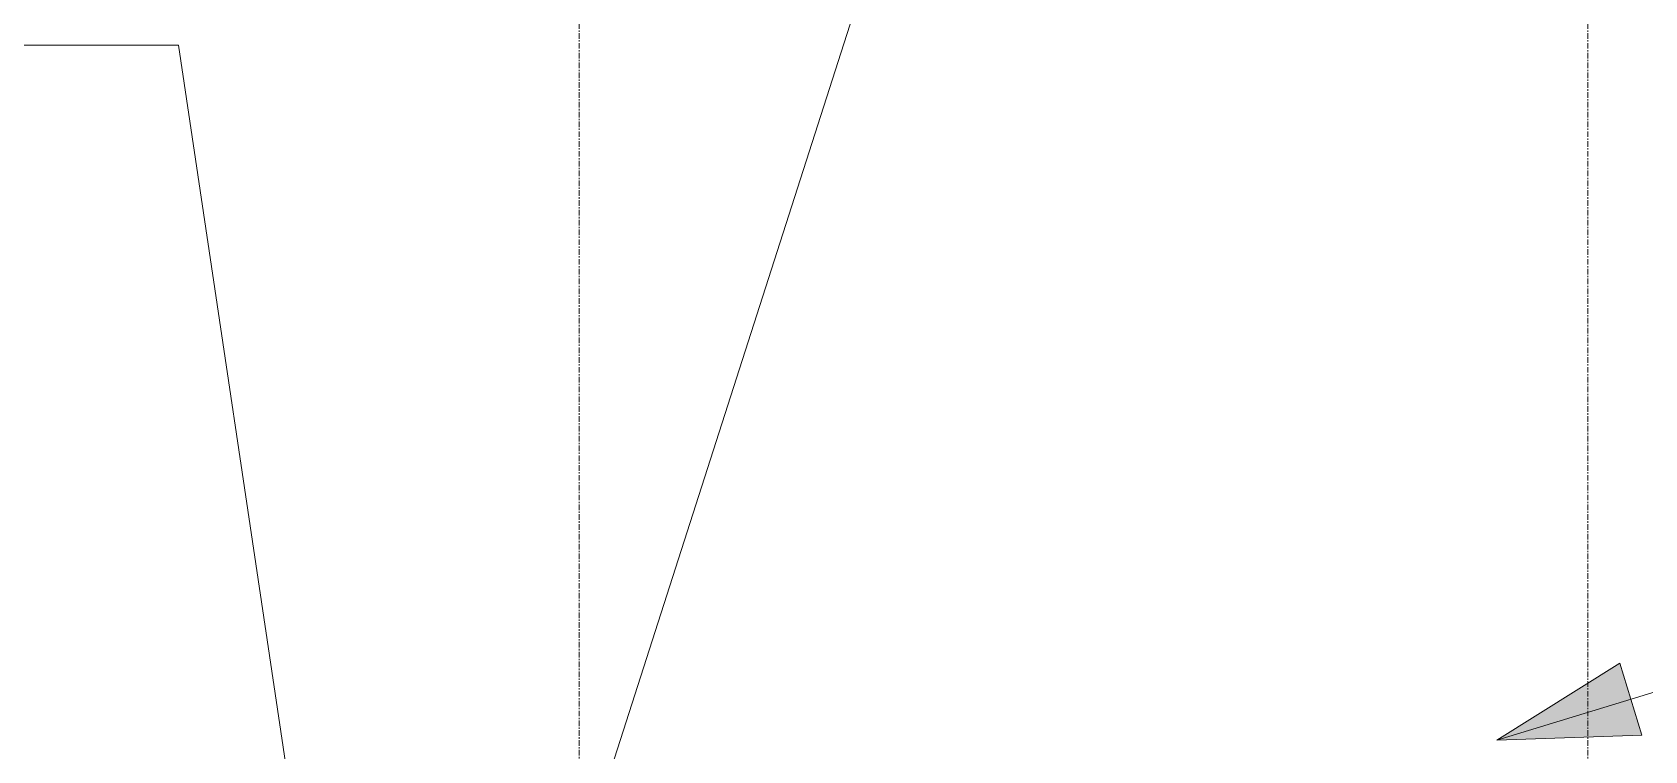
# Model space of a CAD drawing. Header units: millimetres. Extents: x -12186 to 152825, y -4386 to 9463.
# Drawn here: x 128076 to 131729, y 4598 to 6224 of the extents above; entities that cross this region are included whole.
import ezdxf

# ---------------------------------------------------------------- set-up
doc = ezdxf.new("R2010")
doc.units = ezdxf.units.MM
doc.linetypes.add('Grid Line', pattern=[22.225, 12.7, -3.175, 3.175, -3.175])
for name, color, linetype, lineweight in [('G-ANNO-DIMS', 111, 'Continuous', 5), ('G-ANNO-TEXT', 231, 'Continuous', 5), ('S-GRID', 1, 'Continuous', 5)]:
    doc.layers.add(name, color=color, linetype=linetype, lineweight=lineweight)

msp = doc.modelspace()

# ---------------------------------------------------------------- hatches: boundary and pattern name
at = {"layer": 'G-ANNO-DIMS'}
msp.add_hatch(color=256, dxfattribs=at).paths.add_polyline_path([(131394.4, 4621.3), (131722.9, 4632.7), (131673.1, 4795.4)])

# ---------------------------------------------------------------- linework, layer by layer
for p, q in [((133785.1, 5352.2), (131394.4, 4621.3)), ((131673.1, 4795.4), (131394.4, 4621.3)), ((131722.9, 4632.7), (131673.1, 4795.4)), ((131394.4, 4621.3), (131722.9, 4632.7))]:
    msp.add_line(p, q, dxfattribs=at)
at = {"layer": 'G-ANNO-TEXT', "color": 7}
for p, q in [((129146.9, 3810.2), (130283.8, 7344.3)), ((128407.2, 6194.8), (127706.1, 6194.8)), ((128926.8, 2711.1), (128407.2, 6194.8))]:
    msp.add_line(p, q, dxfattribs=at)
at = {"layer": 'S-GRID', "linetype": 'Grid Line'}
for p, q in [((129314.7, -1058.6), (129314.7, 7448.3)), ((131600.7, -1058.6), (131600.7, 7448.3))]:
    msp.add_line(p, q, dxfattribs=at)

doc.saveas('drawing.dxf')
